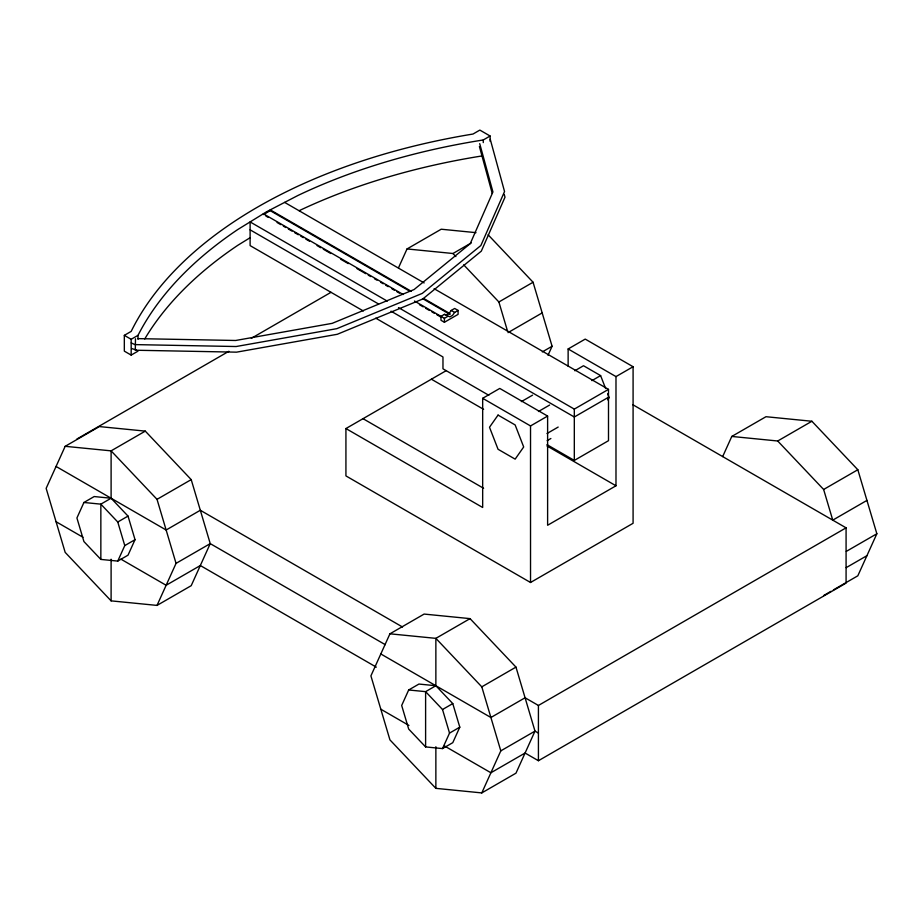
<?xml version="1.0" encoding="UTF-8"?>
<svg xmlns="http://www.w3.org/2000/svg" width="923" height="923" viewBox="0 0 923 923"><rect width="100%" height="100%" fill="white"/><g stroke="black" fill="none" stroke-linecap="round" stroke-linejoin="round"><path stroke-width="1.38" d="M135.473 338.776L135.312 350.232L236.553 352.159L337.287 334.288L422.757 299.006L481.31 251.137L504.996 197.187L504.246 194.441M65.175 446.317L46.15 488.359L65.175 552.381L111.106 600.861L157.025 605.407L191.211 585.678L210.236 543.624L191.211 479.614L145.292 431.122L99.361 426.576L65.175 446.317L111.106 450.862L145.292 431.122M83.924 502.481L76.921 517.965L83.924 541.559L100.849 559.419L117.763 561.092L128.02 555.173L135.035 539.678L128.02 516.095L111.106 498.235L94.181 496.551L83.924 502.481L100.849 504.154L111.106 498.235L111.106 450.862L157.025 499.343L176.051 563.365L157.025 605.407M117.763 561.092L124.778 545.597L135.035 539.678M398.482 267.832L407.031 248.945L441.206 229.216L476.003 232.654M389.933 633.813L370.908 675.867L389.933 739.877L435.864 788.357L481.794 792.915L515.969 773.174L534.994 731.12L515.969 667.11L470.049 618.629L424.119 614.072L389.933 633.813L435.864 638.358L470.049 618.629M548.008 355.286L552.092 346.263L533.067 282.242L488.117 234.788M408.681 689.977L401.678 705.472L408.681 729.055L425.607 746.915L442.521 748.588L452.778 742.669L459.792 727.174L452.778 703.591L435.864 685.731L418.938 684.058L408.681 689.977L425.607 691.65L435.864 685.731L435.864 638.358L481.794 686.839L500.808 750.861L481.794 792.915M442.521 748.588L449.536 733.093L459.792 727.174M722.674 456.585L731.789 436.441L765.975 416.711L811.894 421.257L857.825 469.738L876.85 533.759L857.825 575.802L833.411 589.901M607.599 399.844L609.157 397.64L607.646 393.752M451.243 310.428L449.12 313.382L446.524 314.881L444.413 314.374L440.986 316.347L440.986 320.293L444.413 322.265L458.085 314.374L458.085 310.428L454.658 308.455L451.243 310.428L454.658 312.401L458.085 310.428M454.658 312.401L452.547 315.354L449.939 316.866L444.413 314.374M490.113 141.277L490.113 136.016L483.271 139.961A496.309 286.545 0 0 0 297.91 195.491L266.643 211.736L237.88 229.458A496.309 286.545 0 0 0 138 335.349L131.17 339.295L124.328 335.349L124.328 351.144L131.17 355.09L138 351.144M410.054 291.38L270.243 210.663L263.332 214.563L263.332 213.778L403.201 294.529M250.11 237.719L237.88 245.253A496.309 286.545 0 0 0 144.738 338.96M124.328 335.349L131.17 331.403A496.286 286.522 0 0 1 473.026 134.031L479.856 130.085L490.113 136.016M76.921 439.025L228.881 351.282M251.298 338.337L331.022 292.314M407.031 248.945L452.951 253.502L471.272 242.922M414.439 301.013L444.413 318.32L447.828 316.347M100.849 559.419L100.849 504.154L117.763 522.014L128.02 516.095M157.025 499.343L191.211 479.614M463.704 264.843L498.882 301.983L533.067 282.242M507.996 332.638L542.182 312.909M568.13 366.2L568.13 348.963L585.228 339.099L633.086 366.731L633.086 523.283L530.529 582.494L345.929 475.91L345.929 428.549L446.04 370.746M176.051 563.365L210.236 543.624L385.237 644.658M542.32 351.894L552.092 346.263M345.929 428.549L482.671 507.488L482.671 398.309L499.758 388.433L547.616 416.065L547.616 525.256L615.987 485.786L615.987 376.596L568.13 348.963M521.357 401.62L532.548 395.171M574.81 370.769L583.509 365.739L600.608 375.603L605.638 388.56M538.455 411.496L549.635 405.035M591.908 380.634L600.608 375.603M482.671 398.309L530.529 425.941L547.616 416.065M615.987 376.596L633.086 366.731M398.494 307.601L574.314 409.108L608.499 389.368L608.499 440.686L574.314 460.427L546.981 444.644M608.499 397.259L574.314 417L391.006 311.178M546.993 433.522L558.184 427.061M547.154 440.652L550.881 438.506M731.789 436.441L777.708 440.998L811.894 421.257M425.607 746.915L425.607 691.65L442.521 709.51L452.778 703.591M481.794 686.839L515.969 667.11M777.708 440.998L823.639 489.478L857.825 469.738M866.939 500.404L832.754 520.145L823.639 489.478M380.818 653.957L490.898 717.506L525.083 697.765L538.421 705.46L846.079 527.841L846.079 583.105L538.421 760.725L525.083 753.03L490.898 772.77L444.425 745.934M500.808 750.861L534.994 731.12L538.421 733.093M846.322 551.377L876.85 533.759M846.183 567.645L866.939 555.669M823.639 595.543L830.965 591.32M136.35 350.048L131.677 348.536M137.954 338.626L235.642 340.483L332.188 323.35L414.104 289.534L470.234 243.649L492.928 191.938L479.718 143.642M131.239 342.906L134.873 344.602L236.115 346.529L336.849 328.657L422.307 293.376L480.871 245.506L504.546 191.546L490.286 139.396M284.63 202.391L424.142 282.934M434.11 288.691L608.499 389.368M632.809 404.701L846.079 527.841M411.3 291.31L270.243 209.867L270.243 210.663M423.784 298.51L449.997 313.647M422.538 298.579L449.997 314.443M265.836 216.005L268.328 217.447M277.073 222.501L280.823 224.658M283.315 226.1L285.818 227.543M288.311 228.985L292.06 231.154M294.552 232.596L298.302 234.754M300.794 236.196L303.298 237.638M305.79 239.08L309.54 241.238M317.039 245.564L320.777 247.733M323.281 249.175L330.769 253.502M340.76 259.271L348.248 263.597M356.993 268.639L365.739 273.681M368.231 275.123L370.734 276.565M374.473 278.734L376.976 280.177M380.726 282.334L383.218 283.776M385.71 285.219L388.214 286.661M391.963 288.83L394.456 290.272M396.959 291.714L399.451 293.156M419.434 304.682L423.184 306.851M425.676 308.294L429.426 310.451M431.918 311.893L434.421 313.335M436.914 314.778L440.663 316.947M387.268 301.117L250.11 221.924L250.11 245.61L363.339 310.982M250.11 229.827L378.545 303.979M375.776 318.17L442.971 356.959L442.971 368.808L488.809 395.275M431.387 379.203L483.606 409.351M546.993 445.947L615.987 485.786M363.016 418.673L483.606 488.29M402.52 627.005L200.326 510.269L166.14 530.01L56.061 466.45M376.319 667.144L200.326 565.534L166.14 585.274L120.89 559.142M56.061 521.714L82.966 537.255M380.818 709.21L408.958 725.455M452.951 253.502L455.881 256.594M498.882 301.983L507.592 331.311M442.521 709.51L449.536 733.093M117.763 522.014L124.778 545.597M479.406 146.515L492.236 193.426M574.314 409.108L574.314 460.427M538.421 705.46L538.421 760.725M530.529 425.941L530.529 582.494M483.271 139.961L483.271 142.592M444.413 318.32L444.413 322.265M435.864 746.73L435.864 788.357M266.643 211.736L266.643 212.532M138 335.349L138 339.295M131.17 339.295L131.17 355.09M111.106 559.234L111.106 600.861M299.156 210.686A496.309 286.545 0 0 1 481.875 155.964M498.051 415.085L489.502 427.245L498.051 449.27L515.149 459.135L523.687 446.974L515.149 424.949L498.051 415.085"/></g></svg>
